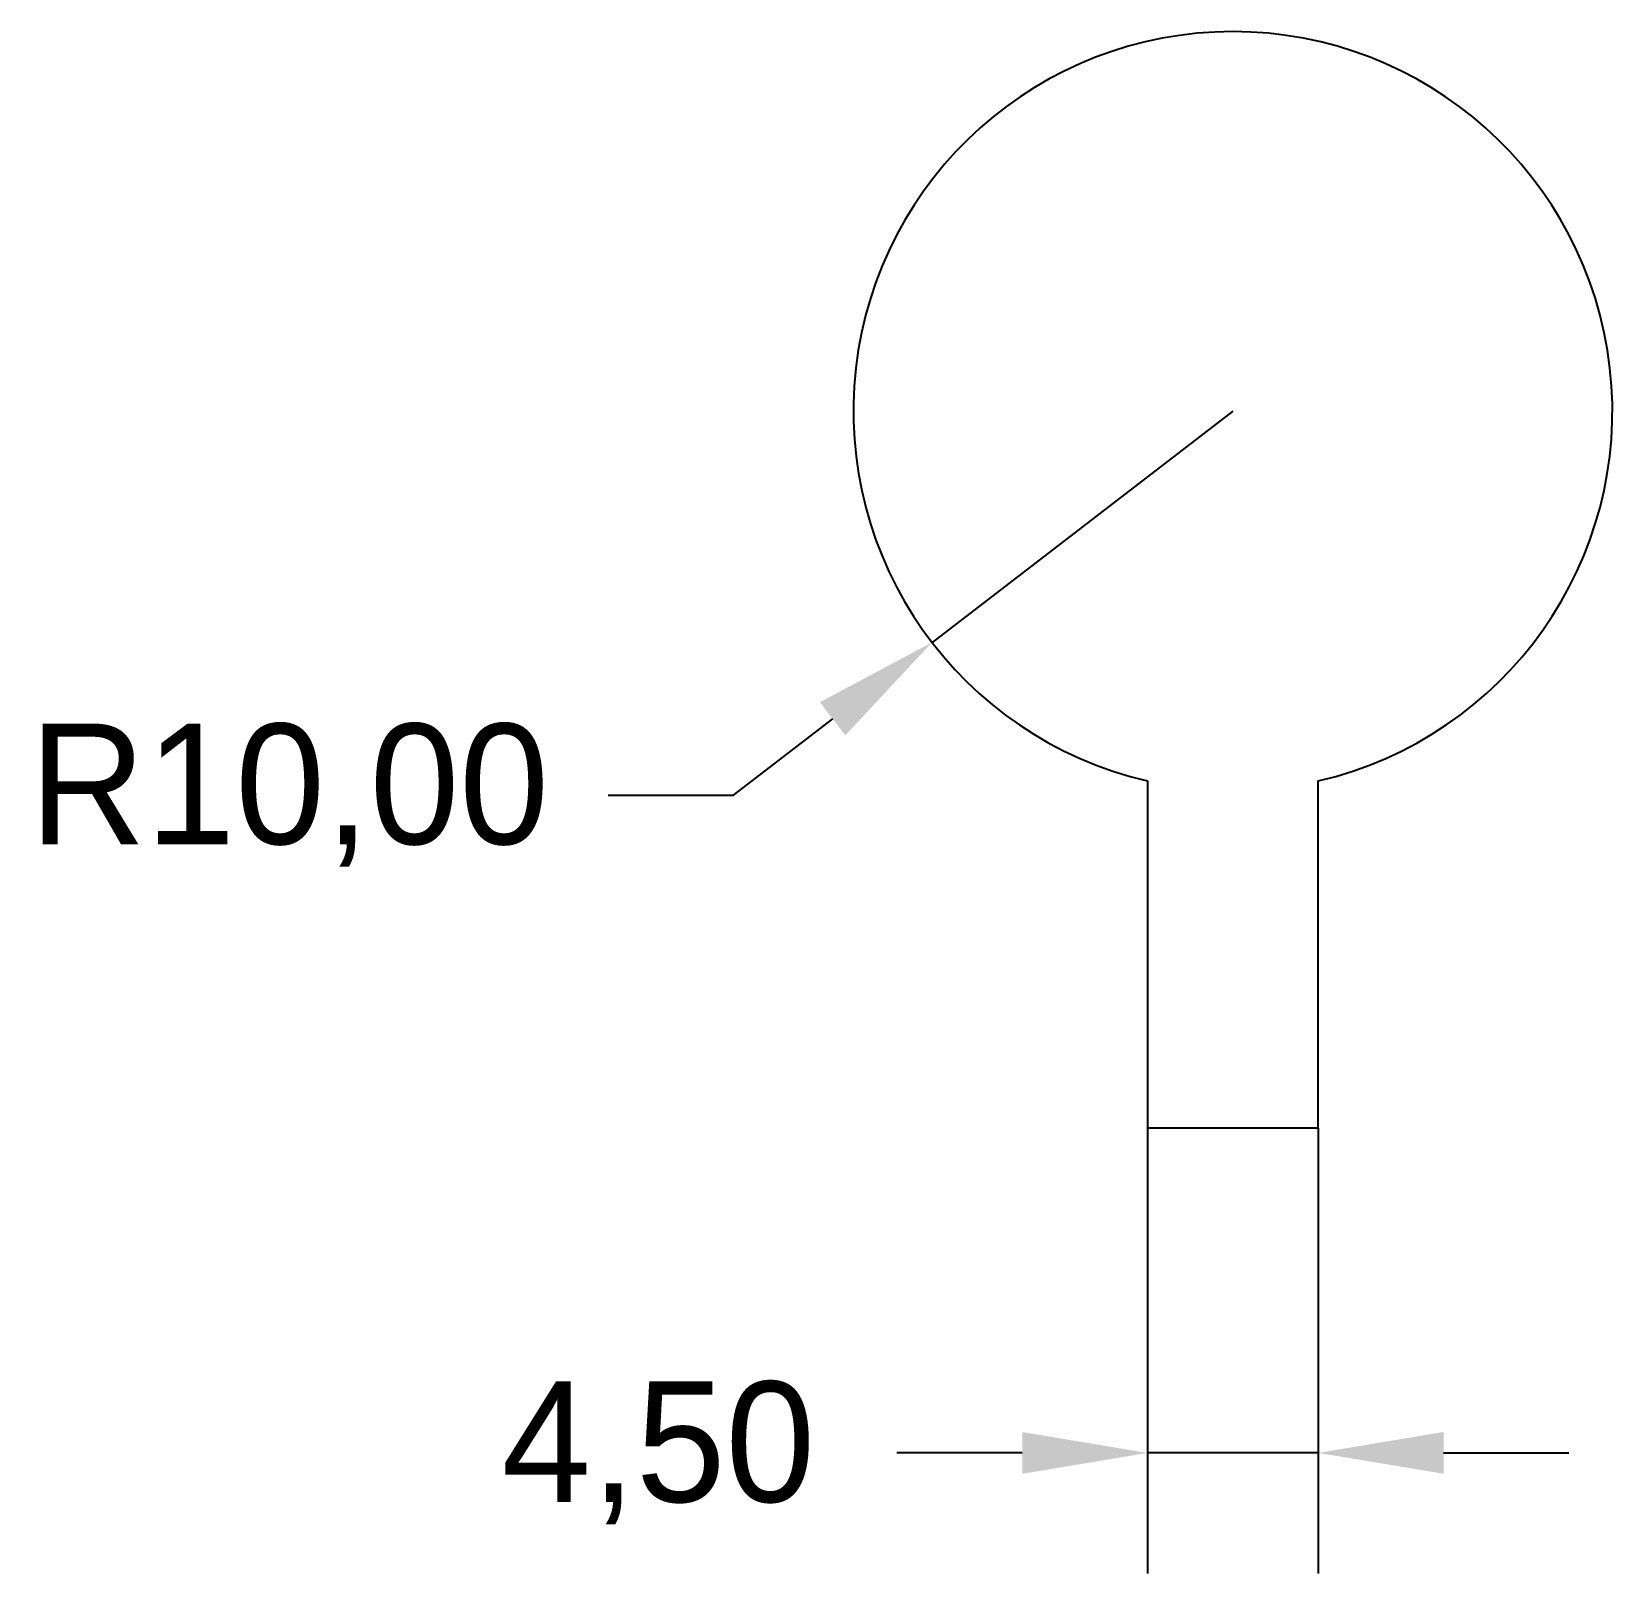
# Model space of a CAD drawing. Header units: millimetres. Extents: x -31.7 to 10, y -29.1 to 11.5.
import ezdxf

# ---------------------------------------------------------------- set-up
doc = ezdxf.new("R2010")
doc.units = ezdxf.units.MM
doc.header["$PDSIZE"] = -1
doc.dimstyles.new('ISO-25', dxfattribs={"dimtxt": 2.5, "dimasz": 2.5, "dimexe": 1.25, "dimexo": 0.625, "dimtad": 1, "dimtxsty": 'Standard', "dimcen": 2.5, "dimadec": 0, "dimazin": 0, "dimtfac": 1, "dimtmove": 0, "dimatfit": 3, "dimfxl": 1, "dimarcsym": 0})

# ---------------------------------------------------------------- blocks, each defined once
blk = doc.blocks.new('*D1')
at = {"color": 0, "lineweight": -2, "transparency": 16777216}
for p, q in [((0, 1.531), (-7.928, -4.565)), ((-13.163, -8.59), (-10.545, -6.577)), ((-16.465, -8.59), (-13.163, -8.59))]:
    blk.add_line(p, q, dxfattribs=at)
at = {"color": 0, "transparency": 16777216}
blk.add_solid([(-10.881, -6.141), (-10.21, -7.013), (-7.928, -4.565)], dxfattribs=at)
at = {"layer": 'Defpoints', "color": 0, "transparency": 16777216}
for p in [(0, 1.531), (-7.928, -4.565)]:
    blk.add_point(p, dxfattribs=at)
at = {"color": 0, "transparency": 16777216, "insert": (-24.868, -8.59), "char_height": 3.175, "attachment_point": 5}
blk.add_mtext('R10,00', dxfattribs=at)
blk = doc.blocks.new('*D2')
at = {"color": 0, "lineweight": -2, "transparency": 16777216}
for p, q in [((-2.25, -17.368), (-2.25, -29.099)), ((2.25, -17.368), (2.25, -29.099)), ((-5.552, -25.924), (-8.854, -25.924)), ((2.25, -25.924), (-2.25, -25.924)), ((5.552, -25.924), (8.854, -25.924))]:
    blk.add_line(p, q, dxfattribs=at)
at = {"color": 0, "transparency": 16777216}
for points in [[(-5.552, -25.374), (-5.552, -26.474), (-2.25, -25.924)], [(5.552, -25.374), (5.552, -26.474), (2.25, -25.924)]]:
    blk.add_solid(points, dxfattribs=at)
at = {"layer": 'Defpoints', "color": 0, "transparency": 16777216}
for p in [(-2.25, -17.368), (2.25, -17.368), (-2.25, -25.924)]:
    blk.add_point(p, dxfattribs=at)
at = {"color": 0, "transparency": 16777216, "insert": (-15.14, -25.924), "char_height": 3.175, "attachment_point": 5}
blk.add_mtext('4,50', dxfattribs=at)

msp = doc.modelspace()

# ---------------------------------------------------------------- linework, layer by layer
at = {"color": 7, "linetype": 'Continuous', "lineweight": 25}
for p, q in [((-2.25, -8.213), (-2.25, -17.368)), ((2.25, -17.368), (2.25, -8.213)), ((2.25, -17.368), (-2.25, -17.368))]:
    msp.add_line(p, q, dxfattribs=at)
msp.add_arc((0, 1.531), 10, 283.0029, 256.9971, dxfattribs=at)

# ---------------------------------------------------------------- dimensions: what is measured, and where the dimension line sits
dim = msp.add_radius_dim(center=(0, 1.531), mpoint=(-7.928, -4.565), dimstyle='ISO-25', override={"dimtxt": 3.175, "dimasz": 3.302, "dimexe": 3.175, "dimexo": 0, "dimgap": 1.524, "dimtad": 0, "dimtih": 1, "dimtoh": 1, "dimzin": 1, "dimadec": 2, "dimtzin": 1})
dim.commit()
dim.dimension.update_dxf_attribs({"geometry": '*D1', "text_midpoint": (-24.868, -8.59)})
dim = msp.add_linear_dim(base=(-2.25, -25.924), p1=(2.25, -17.368), p2=(-2.25, -17.368), dimstyle='ISO-25', override={"dimtxt": 3.175, "dimasz": 3.302, "dimexe": 3.175, "dimexo": 0, "dimgap": 1.524, "dimtad": 0, "dimtih": 1, "dimtoh": 1, "dimzin": 1, "dimadec": 2, "dimtzin": 1})
dim.commit()
dim.dimension.update_dxf_attribs({"geometry": '*D2', "text_midpoint": (-15.14, -25.924)})

doc.saveas('drawing.dxf')
